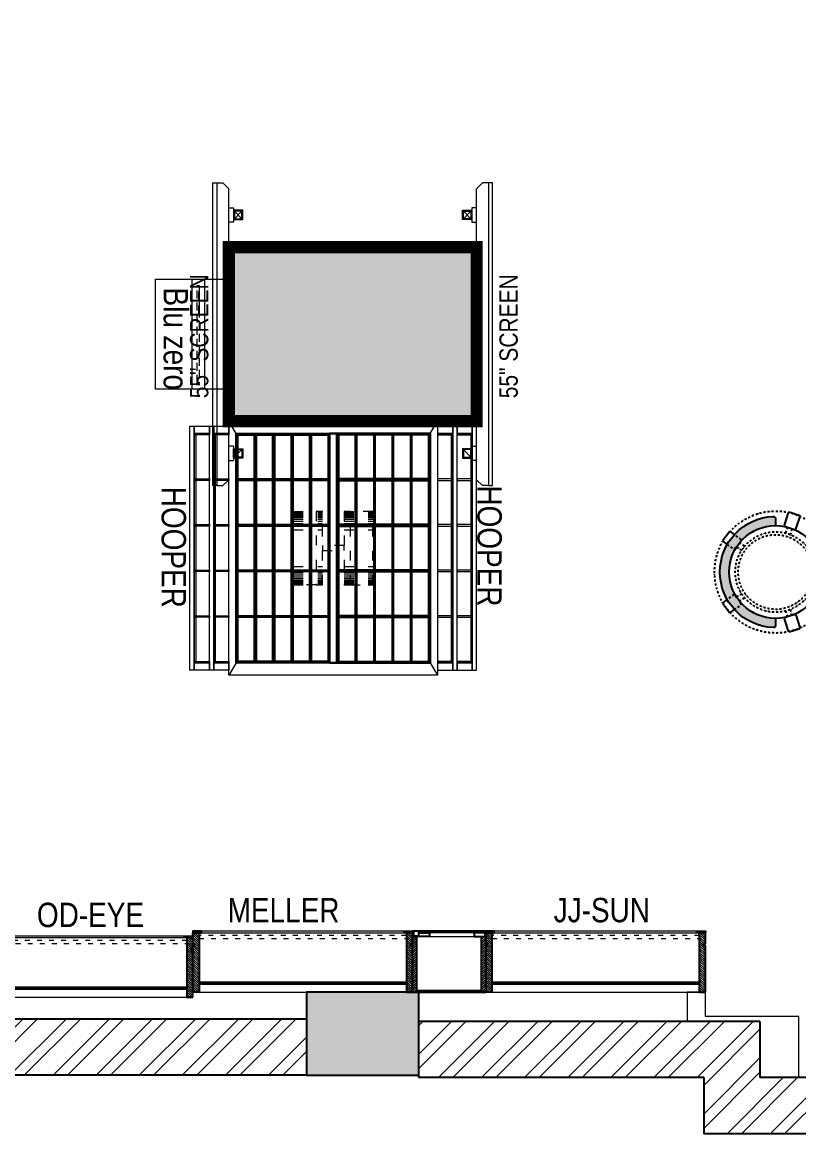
# Model space of a CAD drawing. Header units: feet. Extents: x 9612924 to 9629632, y -7132871 to -7123531.
# Drawn here: x 9622600 to 9625782, y -7132871 to -7128316 of the extents above; entities that cross this region are included whole.
import ezdxf

# ---------------------------------------------------------------- set-up
doc = ezdxf.new("R2010")
doc.units = ezdxf.units.FT
doc.header["$LTSCALE"] = 33
doc.header["$MEASUREMENT"] = 0
for name, pattern in [('ACAD_ISO03W100', [30, 12, -18]), ('D10_DASHED', [0.75, 0.5, -0.25]), ('DASHDOT2', [0.5, 0.25, -0.125, 0, -0.125])]:
    doc.linetypes.add(name, pattern=pattern)
doc.layers.add('A-WALL', color=1, linetype='Continuous')
doc.layers.add('column', color=10, linetype='Continuous')
for name, color, linetype, lineweight in [('A-WALL HATCH', 251, 'Continuous', 0), ('column hatch', 5, 'Continuous', 0), ('HATCH', 9, 'Continuous', 9), ('LENS-DIM', 252, 'Continuous', 5), ('LENS-FURNITURE', 13, 'Continuous', 9), ('LENS-TEXT', 31, 'Continuous', 5), ('LENS_DIMENSION', 193, 'Continuous', 0), ('LK-EQPMT', 3, 'Continuous', 18), ('LK-FF&E FLOOR', 1, 'Continuous', 9), ('LK-FF&E WALL', 1, 'Continuous', 9), ('LK-IT', 3, 'Continuous', 18), ('LN-ELEVATION-1', 81, 'Continuous', 25), ('LN-ELEVATION-2', 103, 'Continuous', 20), ('LN-ELEVATION-3', 125, 'Continuous', 18), ('LN-ELEVATION-4', 145, 'Continuous', 13), ('LN-ELEVATION-5', 167, 'Continuous', 5), ('LN-HATCH', 251, 'Continuous', 0), ('PLANO-TXT', 252, 'Continuous', 5)]:
    doc.layers.add(name, color=color, linetype=linetype, lineweight=lineweight)
doc.layers.add('LK-MIRROR', color=133, linetype='Continuous', lineweight=13, true_color=0x44c9e4)
doc.styles.add('LK TXT', font='Gill Sans MT Condensed Regular.ttf', dxfattribs={"height": 100})
pattern_1 = [(45, (4208834.246730669, 1706614.740126447), (-4.490128060534575, 4.490128060534575), [])]
pattern_2 = [(45, (4209134.246730668, 1706614.740126447), (-4.490128060534575, 4.490128060534575), [])]

# ---------------------------------------------------------------- blocks, each defined once
blk = doc.blocks.new('A$C48d32854')
at = {"layer": 'A-WALL HATCH'}
h = blk.add_hatch(dxfattribs=at)
h.set_pattern_fill('ANSI32', color=256, scale=333)
h.set_pattern_definition([(45, (-4384936.054874925, 5465014.212534478), (-88.29995930067012, 88.29995930067012), []), (45, (-4384877.188235489, 5465014.212534478), (-88.29995930067012, 88.29995930067012), [])])
h.paths.add_polyline_path([(-6251, 6026.000000002794), (-6251, 6256.000000002794), (-11913, 6256.000000002794), (-11913, 6026.000000002794)])
h.paths.add_polyline_path([(-10631.4769286476, 330.000000002794), (-7167.476928647608, 330.000000002794), (-7167.476928647608, 240.000000002794), (-5866.476928647608, 240.000000002794), (-5866.476928647608, 470.0000000027939), (-7167.476928647608, 470.0000000027939), (-7167.476928647608, 560.0000000027939), (-10631.4769286476, 560.0000000027939), (-12632.47692864761, 560.0000000027939), (-12632.47692864761, 330.000000002794)])
h.paths.add_polyline_path([(-12876, 5581.000000002794), (-12864, 5581.000000002794), (-12727.65051378682, 5581.00000016205), (-12727.65051378682, 5711.000000162051), (-12999.65051380172, 5711.000000162051), (-12999.65051380172, 5581.00000016205)])
h.paths.add_polyline_path([(-231, 4215.000000002794), (-230, 3251.000000002794), (-230, 230), (-4009.476928647607, 230.000000002794), (-4009.476928647607, 460.0000000027939), (-5406.476928647608, 460.0000000027939), (-5406.476928647608, 230.000000002794), (-4239.476928647607, 230.000000002794), (-4239.476928647607, 9.313226e-10), (0, 0), (0, 4215.000000002794)])
h.paths.add_polyline_path([(-2484, 9152.000000002792), (-227, 9152.000000002792), (-227, 4555.000000002794), (0, 4555.000000002794), (0, 9340.000000002794), (-5773, 9340.000000002794), (-5773, 6256.000000002794), (-5543, 6256.000000002794), (-5543, 6763.000000002794), (-3607, 6763.000000002794), (-3447, 6763.000000002794), (-3447, 7003.000000002794), (-3607, 7003.000000002794), (-5519, 7003.000000002794), (-5519, 9110.000000002796), (-3589, 9110.000000002796), (-3589, 7757.000000002794), (-3429, 7757.000000002794), (-3429, 9107.000000002796), (-2484, 9107.000000002796)])
h.paths.add_polyline_path([(-4685, 4656.000000002793), (-4685, 5874.000000002794), (-4845, 5874.000000002794), (-4845, 4814.000000002794), (-5543, 4814.000000002794), (-5543, 5712.000000002794), (-5698, 5712.000000002794), (-5698, 4656.000000002793)], flags=17)
at = {"layer": 'column hatch'}
h = blk.add_hatch(color=251, dxfattribs=at)
h.dxf.hatch_style = 1
h.paths.add_polyline_path([(-5698, 5712.000000002794), (-5543.000000000931, 5712.000000002794), (-5543, 6256.000000002794), (-6251, 6256.000000002794), (-6251, 5712.000000002794)])
h.paths.add_polyline_path([(-5406.476928647608, 240.000000002794), (-5406.476928647608, 460.0000000027939), (-5406.476928647608, 580.000000002794), (-5866.476928647608, 580.000000002794), (-5866.476928647608, 470.0000000027939), (-5866.476928647608, 240.000000002794)])
h.paths.add_polyline_path([(-231, 4215.000000002794), (0, 4215.000000002794), (0, 4555.000000002794), (-227, 4555.000000002794), (-669, 4555.000000002794), (-669, 4215.000000002794)])
h.paths.add_polyline_path([(-12632.47692864761, 330.000000002794), (-12632.47692864761, 560.0000000027939), (-12632.47692864761, 786.0000000027939), (-12752.47692864761, 786.0000000027939), (-12852.47692864761, 786.0000000027939), (-12999.65051378682, 786.0000000027939), (-12999.65051378682, 666.2255247971042), (-12999.65051378682, 666.2251344779506), (-12999.65051378682, 436.0000000027939), (-12999.65051378682, 330.0000000018627)])
h.paths.add_polyline_path([(-12999.65051380079, 6256.000000002794), (-12999.65051380265, 5711.000000002794), (-11913, 5711.000000002794), (-11913, 6026.000000002794), (-11913, 6256.000000002794)])
h = blk.add_hatch(color=251, dxfattribs=at)
h.dxf.hatch_style = 1
h.paths.add_polyline_path([(-5170, 2920.000000002794), (-6185.650513786822, 2920.000000002794), (-6185.650513787754, 3633.000000002795), (-5170, 3633.000000002795)])
h.paths.add_polyline_path([(-12728.65051378682, 3109.808546995744), (-12728.65051378682, 3194.753351851367), (-11611.65051378682, 3194.753351851367), (-11611.65051378682, 3679.753351851367), (-12727.65051378682, 3679.753351851367), (-12727.65051378682, 3779.753351851367), (-12847.65051378682, 3779.753351851367), (-12859.65051378682, 3779.753351851367), (-12999.65051378682, 3779.753351851367), (-12999.65051378682, 3109.808546995744)])
at = {"layer": 'A-WALL'}
for p, q in [((-5866.476928647608, 470.0000000027939), (-7167.476928647608, 470.0000000027939)), ((-5866.476928647608, 470.0000000027939), (-7167.476928647608, 470.0000000027939)), ((-4009.476928647607, 460.0000000027939), (-5406.476928647608, 460.0000000027939)), ((-4009.476928647607, 460.0000000027939), (-4009.476928647607, 230.000000002794)), ((-5866.476928647608, 240.000000002794), (-7167.476928647608, 240.000000002794)), ((-4239.476928647607, 230.000000002794), (-5406.476928647608, 230.000000002794)), ((-4239.476928647607, 230.000000002794), (-4239.476928647607, 2.7939677e-09)), ((-230, 230), (-4009.476928647607, 230.000000002794)), ((0, 0), (-4239.476928647607, 9.313226e-10))]:
    blk.add_line(p, q, dxfattribs=at)
at = {"layer": 'column'}
for p, q in [((-6185.650513787754, 3633.000000002795), (-6185.650513786822, 2920.000000002794)), ((-5170, 3633.000000002795), (-6185.650513787754, 3633.000000002795)), ((-5170, 3633.000000002795), (-5170, 2920.000000002794)), ((-5170, 2920.000000002794), (-6185.650513787754, 2920.000000002794))]:
    blk.add_line(p, q, dxfattribs=at)
blk.add_lwpolyline([(-5406.476928647608, 230.000000002794), (-5406.476928647608, 460.0000000027939), (-5406.476928647608, 580.000000002794), (-5866.476928647608, 580.000000002794), (-5866.476928647608, 470.0000000027939), (-5866.476928647608, 240.000000002794), (-5406.476928647608, 240.000000002794)], dxfattribs=at)
blk = doc.blocks.new('JJ SH 900')
at = {"layer": 'LN-HATCH', "ltscale": 0.5}
h = blk.add_hatch(dxfattribs=at)
h.set_pattern_fill('ANSI31', color=256, scale=50)
h.set_pattern_definition([(45, (0, 0), (-4.419417382415921, 4.419417382415921), [])])
h.paths.add_polyline_path([(-911.7948143622632, 1.45519e-11), (-911.7948143622632, -189.9999999999854), (-905.7948143622637, -189.9999999999854), (-905.7948143622637, -199.9999999999854), (-911.7948143622632, -199.9999999999854), (-911.7948143622632, -243.9999999999855), (-886.7948143622632, -243.9999999999855), (-886.7948143622632, 1.45519e-11)])
h = blk.add_hatch(dxfattribs=at)
h.set_pattern_fill('ANSI31', color=256, scale=2)
h.set_pattern_definition(pattern_1)
h.paths.add_polyline_path([(-11.79481436226342, 1.45519e-11), (-11.79481436226342, -189.9999999999854), (-17.79481436226342, -189.9999999999854), (-17.79481436226342, -199.9999999999854), (-11.79481436226342, -199.9999999999854), (-11.79481436226342, -243.9999999999855), (-36.79481436226343, -243.9999999999855), (-36.79481436226343, 1.45519e-11)])
h = blk.add_hatch(dxfattribs=at)
h.set_pattern_fill('ANSI31', color=256, scale=2)
h.set_pattern_definition(pattern_2)
h.paths.add_polyline_path([(-36.79481436224887, -40), (-886.7948143622632, -39.99999999998546), (-886.7948143622632, -33.99999999998545), (-36.79481436224887, -34)])
h = blk.add_hatch(dxfattribs=at)
h.set_pattern_fill('ANSI31', color=256, scale=2)
h.set_pattern_definition(pattern_2)
h.paths.add_polyline_path([(-876.7948143622632, -243.9999999999855), (-876.7948143622632, -249.9999999999854), (-911.7948143622632, -249.9999999999854), (-911.7948143622632, -243.9999999999855)])
h = blk.add_hatch(dxfattribs=at)
h.set_pattern_fill('ANSI31', color=256, scale=2)
h.set_pattern_definition(pattern_1)
h.paths.add_polyline_path([(-46.79481436226342, -243.9999999999855), (-46.79481436226342, -249.9999999999854), (-11.79481436226342, -249.9999999999854), (-11.79481436226342, -243.9999999999855)])
at = {"layer": 'LN-ELEVATION-1', "ltscale": 0.5}
for points in [[(-911.7948143622632, 1.45519e-11), (-911.7948143622632, -189.9999999999854), (-905.7948143622637, -189.9999999999854), (-905.7948143622637, -199.9999999999854), (-911.7948143622632, -199.9999999999854), (-911.7948143622632, -243.9999999999855), (-886.7948143622632, -243.9999999999855), (-886.7948143622632, 1.45519e-11)], [(-11.79481436226342, 1.45519e-11), (-11.79481436226342, -189.9999999999854), (-17.79481436226342, -189.9999999999854), (-17.79481436226342, -199.9999999999854), (-11.79481436226342, -199.9999999999854), (-11.79481436226342, -243.9999999999855), (-36.79481436226343, -243.9999999999855), (-36.79481436226343, 1.45519e-11)], [(-36.79481436226343, -39.99999999998546), (-886.7948143622632, -39.99999999998546), (-886.7948143622632, -33.99999999998545), (-36.79481436226343, -33.99999999998545)], [(-876.7948143622632, -243.9999999999855), (-876.7948143622632, -249.9999999999854), (-911.7948143622632, -249.9999999999854), (-911.7948143622632, -243.9999999999855)], [(-46.79481436226342, -243.9999999999855), (-46.79481436226342, -249.9999999999854), (-11.79481436226342, -249.9999999999854), (-11.79481436226342, -243.9999999999855)]]:
    blk.add_lwpolyline(points, close=True, dxfattribs=at)
at = {"layer": 'LN-ELEVATION-3', "ltscale": 0.5}
for p, q in [((-886.7948143622632, 1.45519e-11), (-36.79481436226343, 1.45519e-11)), ((-876.7948143622632, -243.9999999999855), (-46.79481436226342, -243.9999999999855)), ((-46.79481436226342, -249.9999999999854), (-876.7948143622632, -249.9999999999854))]:
    blk.add_line(p, q, dxfattribs=at)
at = {"layer": 'LN-ELEVATION-4', "linetype": 'ACAD_ISO03W100', "ltscale": 0.05}
blk.add_lwpolyline([(-886.7948143622632, -219.9999999999854), (-36.79481436226343, -219.9999999999854), (-36.79481436226343, -231.9999999999855), (-886.7948143622632, -231.9999999999855)], close=True, dxfattribs=at)
blk = doc.blocks.new('DR STOOL')
at = {"layer": 'HATCH'}
h = blk.add_hatch(dxfattribs=at)
h.set_pattern_fill('ANSI36', color=250, angle=-90.00000000000001)
h.set_pattern_definition([(315, (-227.8099174643867, 917.3997257252777), (6.173926083235043, -1.683798022700468), [7.9375, -1.587499999999999, 0, -1.587499999999999])])
edge = h.paths.add_edge_path()
edge.add_line((-190.0000000041909, 4.511094e-10), (-218.6899174675346, 4.511094e-10))
edge.add_arc((-218.6899174670689, 9.120000000388245), 9.119999999940092, 177.6119845363388, 269.9999999996136, ccw=False)
edge.add_arc((-1.8626451e-09, 3.565219e-10), 228.000000002257, 2.3880154632688004, 177.6119845367313, ccw=False)
edge.add_arc((218.6899174633436, 9.120000000497384), 9.120000000051716, -90.00000000034493, 2.3880154629299, ccw=False)
edge.add_line((218.6899174633436, 4.511094e-10), (190, 4.511094e-10))
edge.add_arc((-1.8626451e-09, 4.511094e-10), 190.000000001979, -1.27e-14, 180)
at = {"layer": 'LN-ELEVATION-1', "color": 1, "ltscale": 100}
for p, q in [((-165.2704676063731, 189.0243927398114), (-165.9069543029182, 185.0820035930228)), ((-165.9069543029182, 185.0820035930228), (-153.8003208162263, 168.3135803133482)), ((-128.6221585394814, 215.4841044476634), (-165.2704676063731, 189.0243927398114)), ((-124.7228340068832, 214.8545704018979), (-128.6221585394814, 215.4841044476634)), ((-112.6981821293011, 198.1996966340157), (-124.7228340068832, 214.8545704018979)), ((124.7553772013634, 214.9803744515593), (112.5488144652918, 198.2845540212292)), ((128.7014972954057, 215.5933048763618), (124.7553772013634, 214.9803744515593)), ((128.7014972954057, 215.5933048763618), (124.7553772013634, 214.9803744515593)), ((165.1911288509145, 188.915192311113), (128.7014972954057, 215.5933048763618)), ((165.1911288509145, 188.915192311113), (128.7014972954057, 215.5933048763618)), ((153.6734594982117, 168.4294150282658), (165.7973639420234, 185.0121775862135)), ((165.7973639420234, 185.0121775862135), (165.1911288509145, 188.915192311113)), ((165.7973639420234, 185.0121775862135), (165.1911288509145, 188.915192311113)), ((-191.2928382232785, -35.45407700946089), (-242.9550312487409, -52.24013893969095)), ((-187.9259491492994, -37.1695928365807), (-191.2928382232785, -35.45407700946089)), ((-184.1424400564283, -48.81403796559607), (-187.9259491492994, -37.1695928365807)), ((188.0651108901948, -36.96233201187715), (184.0504167033359, -49.19388854173303)), ((191.3981811110861, -35.27656588272658), (188.0651108901948, -36.96233201187715)), ((243.0100176925771, -52.21682526778022), (191.3981811110861, -35.27656588272658)), ((-242.9550312487409, -52.24013893969095), (-244.7482102331705, -55.75945052818861)), ((-244.7482102331705, -55.75945052818861), (-230.7800458371639, -98.74904560100549)), ((-227.2218665438704, -100.5620286722478), (-175.5596735184081, -83.7759667420105)), ((-173.8639617776498, -80.4479453730819), (-177.8421125086024, -68.2044548037811)), ((-175.5596735184081, -83.7759667420105), (-173.8639617776498, -80.4479453730819)), ((177.6922140880488, -68.56540505095472), (173.8739495249465, -80.1985000452405)), ((173.8739495249465, -80.1985000452405), (175.5794035866856, -83.5704969359358)), ((175.5794035866856, -83.5704969359358), (227.1912401677109, -100.5107563209894)), ((230.715890809428, -98.7280946081737), (244.8123673382215, -55.78040257930116)), ((244.8123673382215, -55.78040257930116), (243.0100176925771, -52.21682526778022)), ((-230.7800458371639, -98.74904560100549), (-227.2218665438704, -100.5620286722478)), ((227.1912401677109, -100.5107563209894), (230.715890809428, -98.7280946081737)), ((-22.72193054761737, -190.2142363802995), (-25.39390889601782, -192.886214728569)), ((-25.39390889601782, -192.886214728569), (-25.39390889601782, -247.2070584567482)), ((-10.47823652112856, -190.2142363802995), (-22.72193054761737, -190.2142363802995)), ((22.78362171910703, -190.2142363802995), (9.910054048988968, -190.2142363802995)), ((25.42475448176265, -192.8553691428751), (22.78362171910703, -190.2142363802995)), ((25.42475448176265, -247.1762128710543), (25.42475448176265, -192.8553691428751)), ((-25.39390889601782, -247.2070584567482), (-22.60096735274419, -250)), ((-22.60096735274419, -250), (22.60096735274419, -250)), ((22.60096735274419, -250), (25.42475448176265, -247.1762128710543))]:
    blk.add_line(p, q, dxfattribs=at)
at = {"layer": 'LN-ELEVATION-1', "linetype": 'DASHDOT2'}
for p, q in [((-92.92521573789418, 170.8129362839827), (-112.6981821293011, 198.1996966340157)), ((112.5488144652918, 198.2845540212292), (92.69529851106927, 171.1294289919315)), ((-153.8003208162263, 168.3135803133482), (-134.1093360339291, 141.0403694751003)), ((-134.1093360339291, 141.0403694751003), (-130.4219571123831, 140.4450534014686)), ((-130.4219571123831, 140.4450534014686), (-119.9844727469608, 147.9808124662595)), ((-119.9844727469608, 147.9808124662595), (-105.3687285655178, 126.9741353208374)), ((-103.4542870586738, 159.9154408004979), (-93.52748446213081, 167.0824927485227)), ((-88.15393704269081, 139.4771787207864), (-103.4542870586738, 159.9154408004979)), ((-93.52748446213081, 167.0824927485227), (-92.92521573789418, 170.8129362839827)), ((103.6608748426661, 159.8406005539291), (88.19885099539533, 139.4487815762331)), ((92.69529851106927, 171.1294289919315), (93.26858203159645, 167.4385604566923)), ((93.26858203159645, 167.4385604566923), (103.6608748426661, 159.8406005539291)), ((105.4096150295809, 126.94019481352), (120.1194891873747, 147.8074627162714)), ((120.1194891873747, 147.8074627162714), (130.0033113472163, 140.5812532722048)), ((130.0033113472163, 140.5812532722048), (133.7372852512635, 141.1612321265929)), ((133.7372852512635, 141.1612321265929), (153.6734594982117, 168.4294150282658)), ((-159.954806596972, -40.49024384317454), (-184.1424400564283, -48.81403796559607)), ((184.0504167033359, -49.19388854173303), (159.8786162491887, -40.79004861696012)), ((-177.8421125086024, -68.2044548037811), (-153.4148110738024, -60.73628028803068)), ((153.3006618716754, -61.02382378749462), (177.6922140880488, -68.56540505095472)), ((-10.92024635523557, -164.6382343793375), (-10.47823652112856, -190.2142363802995)), ((9.910054048988968, -190.2142363802995), (10.35584833659231, -164.674698740353))]:
    blk.add_line(p, q, dxfattribs=at)
at = {"layer": 'LN-ELEVATION-1', "color": 1, "ltscale": 100}
blk.add_lwpolyline([(-190.0000000023283, 0), (-218.6899174656719, 0, -0.4264743413925903), (-227.8019973598421, 9.5, -0.959166304662544), (227.8019973593764, 9.5, -0.4264743413925903), (218.6899174647406, 0), (190.0000000013969, 0)], format="xyb", dxfattribs=at)
at = {"layer": 'LN-ELEVATION-1', "linetype": 'DASHDOT2'}
for radius in [250, 165, 153]:
    blk.add_circle((0, 0), radius, dxfattribs=at)
at = {"layer": 'LN-ELEVATION-1', "color": 1, "ltscale": 100}
blk.add_circle((0, 0), 190, dxfattribs=at)
blk = doc.blocks.new('MIRROR')
at = {"layer": 'LN-HATCH', "ltscale": 0.5}
h = blk.add_hatch(dxfattribs=at)
h.set_pattern_fill('ANSI31', color=256, scale=2)
h.set_pattern_definition([(45, (4060433.741624544, 1708720.786904081), (-4.490128060534575, 4.490128060534575), [])])
h.paths.add_polyline_path([(212.944788963403, 101.3407590774622), (230.944788963403, 101.3407590774622), (230.944788963403, -127.6592409225377), (212.944788963403, -127.6592409225377)])
h.paths.add_polyline_path([(230.944788963403, 95.34075907746227), (494.9447889634027, 95.34075907746227), (494.9447889634027, 101.3407590774622), (230.944788963403, 101.3407590774622)])
h.paths.add_polyline_path([(512.9447889634027, 101.3407590774622), (494.9447889634027, 101.3407590774622), (494.9447889634027, -127.6592409225377), (512.9447889634027, -127.6592409225377)])
at = {"layer": 'Defpoints'}
blk.add_lwpolyline([(512.9447889634027, 101.3407590774622), (212.944788963403, 101.3407590774622), (212.944788963403, -148.6592409225377), (512.9447889634027, -148.6592409225377)], close=True, dxfattribs=at)
at = {"layer": 'LN-ELEVATION-1'}
for points in [[(212.944788963403, 101.3407590774622), (230.944788963403, 101.3407590774622), (230.944788963403, -127.6592409225377), (212.944788963403, -127.6592409225377)], [(230.944788963403, 95.34075907746227), (494.9447889634027, 95.34075907746227), (494.9447889634027, 101.3407590774622), (230.944788963403, 101.3407590774622)], [(512.9447889634027, 101.3407590774622), (494.9447889634027, 101.3407590774622), (494.9447889634027, -127.6592409225377), (512.9447889634027, -127.6592409225377)], [(259.944788963403, -141.6592409225377), (259.944788963403, -127.6592409225377), (214.944788963403, -127.6592409225377), (214.944788963403, -148.6592409225377), (223.944788963403, -148.6592409225377), (223.944788963403, -147.1592409225377), (216.444788963403, -147.1592409225377), (216.444788963403, -141.6592409225377)], [(442.944788963403, -141.6592409225377), (442.944788963403, -127.6592409225377), (487.9447889634028, -127.6592409225377), (487.9447889634028, -148.6592409225377), (478.9447889634026, -148.6592409225377), (478.9447889634026, -147.1592409225377), (486.4447889634027, -147.1592409225377), (486.4447889634027, -141.6592409225377)], [(504.944788963403, -148.6592409225377), (504.944788963403, -147.1592409225377), (509.444788963403, -147.1592409225377), (509.444788963403, -129.1592409225377), (487.9447889634028, -129.1592409225377), (487.9447889634028, -127.6592409225377), (510.9447889634028, -127.6592409225377), (510.9447889634028, -148.6592409225377)]]:
    blk.add_lwpolyline(points, close=True, dxfattribs=at)
at = {"layer": 'LN-ELEVATION-2'}
blk.add_lwpolyline([(259.944788963403, -141.6592409225377), (442.944788963403, -141.6592409225377), (442.944788963403, -127.6592409225377), (259.944788963403, -127.6592409225377)], close=True, dxfattribs=at)
at = {"layer": 'LN-ELEVATION-2', "color": 4, "lineweight": 0}
blk.add_lwpolyline([(216.444788963403, -141.6592409225377), (486.4447889634027, -141.6592409225377), (486.4447889634027, -147.1592409225377), (216.444788963403, -147.1592409225377)], close=True, dxfattribs=at)
at = {"layer": 'LN-ELEVATION-4', "ltscale": 0.5}
blk.add_line((478.9447889634026, -148.6592409225377), (223.944788963403, -148.6592409225377), dxfattribs=at)
blk = doc.blocks.new('ffgd')
at = {"layer": 'LN-ELEVATION-4', "linetype": 'ACAD_ISO03W100', "ltscale": 0.1}
blk.add_lwpolyline([(0, 47.31184294237753), (0, -41.46233547315932), (-20, -41.46233547315932), (-20, 47.31184294237753)], close=True, dxfattribs=at)
at = {"layer": 'LN-ELEVATION-5', "linetype": 'ACAD_ISO03W100', "ltscale": 0.1}
for p, q in [((-159.8999999999068, 165.715584376594), (-159.8999999999068, 47.31184294237753)), ((-159.6999999997206, 165.715584376594), (-159.6999999997206, 47.31184294237753)), ((-159.3999999999068, 165.715584376594), (-159.3999999999068, 47.31184294237753)), ((-159, 165.715584376594), (-159, 47.31184294237753)), ((-158.5, 165.715584376594), (-158.5, 47.31184294237753)), ((-157.8999999999068, 165.715584376594), (-157.8999999999068, 47.31184294237753)), ((-157.1000000000931, 165.715584376594), (-157.1000000000931, 47.31184294237753)), ((-156.1000000000931, 165.715584376594), (-156.1000000000931, 47.31184294237753)), ((-154.1000000000931, 165.715584376594), (-154.1000000000931, 47.31184294237753)), ((-151.1000000000931, 165.715584376594), (-151.1000000000931, 47.31184294237753)), ((-146.1000000000931, 165.715584376594), (-146.1000000000931, 47.31184294237753)), ((-141.1000000000931, 165.715584376594), (-141.1000000000931, 47.31184294237753)), ((-135.1000000000931, 165.715584376594), (-135.1000000000931, 47.31184294237753)), ((-128.1000000000931, 165.715584376594), (-128.1000000000931, 47.31184294237753)), ((-120.1000000000931, 165.715584376594), (-120.1000000000931, 47.31184294237753)), ((-111.1000000000931, 165.715584376594), (-111.1000000000931, 47.31184294237753)), ((-102.1000000000931, 165.715584376594), (-102.1000000000931, 47.31184294237753)), ((-85, 165.715584376594), (-85, 47.31184294237753)), ((65, 165.715584376594), (65, 47.31184294237753)), ((82.10000000009315, 165.715584376594), (82.10000000009315, 47.31184294237753)), ((91.10000000009312, 165.715584376594), (91.10000000009312, 47.31184294237753)), ((100.1000000000931, 165.715584376594), (100.1000000000931, 47.31184294237753)), ((108.1000000000931, 165.715584376594), (108.1000000000931, 47.31184294237753)), ((115.1000000000931, 165.715584376594), (115.1000000000931, 47.31184294237753)), ((121.1000000000931, 165.715584376594), (121.1000000000931, 47.31184294237753)), ((126.1000000000931, 165.715584376594), (126.1000000000931, 47.31184294237753)), ((131.1000000000931, 165.715584376594), (131.1000000000931, 47.31184294237753)), ((134.1000000000931, 165.715584376594), (134.1000000000931, 47.31184294237753)), ((136.1000000000931, 165.715584376594), (136.1000000000931, 47.31184294237753)), ((137.1000000000931, 165.715584376594), (137.1000000000931, 47.31184294237753)), ((137.8999999999068, 165.715584376594), (137.8999999999068, 47.31184294237753)), ((138.5, 165.715584376594), (138.5, 47.31184294237753)), ((139, 165.715584376594), (139, 47.31184294237753)), ((139.3999999999067, 165.715584376594), (139.3999999999067, 47.31184294237753)), ((139.6999999997206, 165.715584376594), (139.6999999997206, 47.31184294237753)), ((139.8999999999068, 165.715584376594), (139.8999999999068, 47.31184294237753)), ((-159.8999999999068, -41.46233547315932), (-159.8999999999068, -159.8660769073758)), ((-159.6999999997206, -41.46233547315932), (-159.6999999997206, -159.8660769073758)), ((-159.3999999999068, -41.46233547315932), (-159.3999999999068, -159.8660769073758)), ((-159, -41.46233547315932), (-159, -159.8660769073758)), ((-158.5, -41.46233547315932), (-158.5, -159.8660769073758)), ((-157.8999999999068, -41.46233547315932), (-157.8999999999068, -159.8660769073758)), ((-157.1000000000931, -41.46233547315932), (-157.1000000000931, -159.8660769073758)), ((-156.1000000000931, -41.46233547315932), (-156.1000000000931, -159.8660769073758)), ((-154.1000000000931, -41.46233547315932), (-154.1000000000931, -159.8660769073758)), ((-151.1000000000931, -41.46233547315932), (-151.1000000000931, -159.8660769073758)), ((-146.1000000000931, -41.46233547315932), (-146.1000000000931, -159.8660769073758)), ((-141.1000000000931, -41.46233547315932), (-141.1000000000931, -159.8660769073758)), ((-135.1000000000931, -41.46233547315932), (-135.1000000000931, -159.8660769073758)), ((-128.1000000000931, -41.46233547315932), (-128.1000000000931, -159.8660769073758)), ((-120.1000000000931, -41.46233547315932), (-120.1000000000931, -159.8660769073758)), ((-111.1000000000931, -41.46233547315932), (-111.1000000000931, -159.8660769073758)), ((-102.1000000000931, -41.46233547315932), (-102.1000000000931, -159.8660769073758)), ((-85, -41.46233547315932), (-85, -159.8660769073758)), ((65, -41.46233547315932), (65, -159.8660769073758)), ((82.10000000009315, -41.46233547315932), (82.10000000009315, -159.8660769073758)), ((91.10000000009312, -41.46233547315932), (91.10000000009312, -159.8660769073758)), ((100.1000000000931, -41.46233547315932), (100.1000000000931, -159.8660769073758)), ((108.1000000000931, -41.46233547315932), (108.1000000000931, -159.8660769073758)), ((115.1000000000931, -41.46233547315932), (115.1000000000931, -159.8660769073758)), ((121.1000000000931, -41.46233547315932), (121.1000000000931, -159.8660769073758)), ((126.1000000000931, -41.46233547315932), (126.1000000000931, -159.8660769073758)), ((131.1000000000931, -41.46233547315932), (131.1000000000931, -159.8660769073758)), ((134.1000000000931, -41.46233547315932), (134.1000000000931, -159.8660769073758)), ((136.1000000000931, -41.46233547315932), (136.1000000000931, -159.8660769073758)), ((137.1000000000931, -41.46233547315932), (137.1000000000931, -159.8660769073758)), ((137.8999999999068, -41.46233547315932), (137.8999999999068, -159.8660769073758)), ((138.5, -41.46233547315932), (138.5, -159.8660769073758)), ((139, -41.46233547315932), (139, -159.8660769073758)), ((139.3999999999067, -41.46233547315932), (139.3999999999067, -159.8660769073758)), ((139.6999999997206, -41.46233547315932), (139.6999999997206, -159.8660769073758)), ((139.8999999999068, -41.46233547315932), (139.8999999999068, -159.8660769073758))]:
    blk.add_line(p, q, dxfattribs=at)
for points in [[(140, 72.9897628070321), (140, 165.715584376594), (-160, 165.715584376594), (-160, 72.9897628070321)], [(140, -67.14025533781387), (140, -159.8660769073758), (-160, -159.8660769073758), (-160, -67.14025533781387)]]:
    blk.add_lwpolyline(points, dxfattribs=at)
for points in [[(140, 72.9897628070321), (140, 47.31184294237753), (-160, 47.31184294237753), (-160, 72.9897628070321)], [(140, -41.46233547315932), (140, -67.14025533781387), (-160, -67.14025533781387), (-160, -41.46233547315932)]]:
    blk.add_lwpolyline(points, close=True, dxfattribs=at)
blk = doc.blocks.new('EURO 1040 x 1175')
at = {"layer": 'LN-ELEVATION-1'}
for points in [[(-470, -327.434990927577), (470, -327.434990927577), (470, 467.5650090724229), (-470, 467.5650090724229)], [(-470, 85.06500907242298), (470, 85.06500907242298), (470, 467.5650090724229), (-470, 467.5650090724229)], [(-283.2000000029802, 85.06500907242298), (-277.2000000029802, 85.06500907242298), (-277.2000000029802, 467.5650090724229), (-283.2000000029802, 467.5650090724229)], [(-96.40000000596046, 85.06500907242298), (-90.40000000596045, 85.06500907242298), (-90.40000000596045, 467.5650090724229), (-96.40000000596046, 467.5650090724229)], [(90.3999999910593, 85.06500907242298), (96.3999999910593, 85.06500907242298), (96.3999999910593, 467.5650090724229), (90.3999999910593, 467.5650090724229)], [(277.1999999880791, 85.06500907242298), (283.1999999880791, 85.06500907242298), (283.1999999880791, 467.5650090724229), (277.1999999880791, 467.5650090724229)], [(-470.0000000149008, 386.565009072423), (-283.2000000029802, 386.565009072423), (-283.2000000029802, 392.565009072423), (-470.0000000149008, 392.565009072423)], [(-277.2000000178814, 386.565009072423), (-96.40000000596046, 386.565009072423), (-96.40000000596046, 392.565009072423), (-277.2000000178814, 392.565009072423)], [(-90.40000002086165, 386.565009072423), (90.3999999910593, 386.565009072423), (90.3999999910593, 392.565009072423), (-90.40000002086165, 392.565009072423)], [(96.39999997615817, 386.565009072423), (277.1999999880791, 386.565009072423), (277.1999999880791, 392.565009072423), (96.39999997615817, 392.565009072423)], [(283.1999999880791, 386.565009072423), (470, 386.565009072423), (470, 392.565009072423), (283.1999999880791, 392.565009072423)], [(-470.0000000149008, 311.190009072423), (-283.2000000029802, 311.190009072423), (-283.2000000029802, 317.190009072423), (-470.0000000149008, 317.190009072423)], [(-277.2000000178814, 311.190009072423), (-96.40000000596046, 311.190009072423), (-96.40000000596046, 317.190009072423), (-277.2000000178814, 317.190009072423)], [(-90.40000002086165, 311.190009072423), (90.3999999910593, 311.190009072423), (90.3999999910593, 317.190009072423), (-90.40000002086165, 317.190009072423)], [(96.39999997615817, 311.190009072423), (277.1999999880791, 311.190009072423), (277.1999999880791, 317.190009072423), (96.39999997615817, 317.190009072423)], [(283.1999999880791, 311.190009072423), (470, 311.190009072423), (470, 317.190009072423), (283.1999999880791, 317.190009072423)], [(-470.0000000149008, 235.815009072423), (-283.2000000029802, 235.815009072423), (-283.2000000029802, 241.815009072423), (-470.0000000149008, 241.815009072423)], [(-277.2000000178814, 235.815009072423), (-96.40000000596046, 235.815009072423), (-96.40000000596046, 241.815009072423), (-277.2000000178814, 241.815009072423)], [(-90.40000002086165, 235.815009072423), (90.3999999910593, 235.815009072423), (90.3999999910593, 241.815009072423), (-90.40000002086165, 241.815009072423)], [(96.39999997615817, 235.815009072423), (277.1999999880791, 235.815009072423), (277.1999999880791, 241.815009072423), (96.39999997615817, 241.815009072423)], [(283.1999999880791, 235.815009072423), (470, 235.815009072423), (470, 241.815009072423), (283.1999999880791, 241.815009072423)], [(-470.0000000149008, 160.440009072423), (-283.2000000029802, 160.440009072423), (-283.2000000029802, 166.440009072423), (-470.0000000149008, 166.440009072423)], [(-277.2000000178814, 160.440009072423), (-96.40000000596046, 160.440009072423), (-96.40000000596046, 166.440009072423), (-277.2000000178814, 166.440009072423)], [(-90.40000002086165, 160.440009072423), (90.3999999910593, 160.440009072423), (90.3999999910593, 166.440009072423), (-90.40000002086165, 166.440009072423)], [(96.39999997615817, 160.440009072423), (277.1999999880791, 160.440009072423), (277.1999999880791, 166.440009072423), (96.39999997615817, 166.440009072423)], [(283.1999999880791, 160.440009072423), (470, 160.440009072423), (470, 166.440009072423), (283.1999999880791, 166.440009072423)], [(-470, 85.06500907242298), (470, 85.06500907242298), (470, 55.06500907242298), (-470, 55.06500907242298)], [(-470, 55.06500907242298), (470, 55.06500907242298), (470, -327.434990927577), (-470, -327.434990927577)], [(-283.2000000029802, 55.06500907242298), (-277.2000000029802, 55.06500907242298), (-277.2000000029802, -327.434990927577), (-283.2000000029802, -327.434990927577)], [(-96.40000000596046, 55.06500907242298), (-90.40000000596045, 55.06500907242298), (-90.40000000596045, -327.434990927577), (-96.40000000596046, -327.434990927577)], [(90.3999999910593, 55.06500907242298), (96.3999999910593, 55.06500907242298), (96.3999999910593, -327.434990927577), (90.3999999910593, -327.434990927577)], [(277.1999999880791, 55.06500907242298), (283.1999999880791, 55.06500907242298), (283.1999999880791, -327.434990927577), (277.1999999880791, -327.434990927577)], [(-470.0000000149008, -20.30999092757702), (-283.2000000029802, -20.30999092757702), (-283.2000000029802, -26.30999092757702), (-470.0000000149008, -26.30999092757702)], [(-277.2000000178814, -20.30999092757702), (-96.40000000596046, -20.30999092757702), (-96.40000000596046, -26.30999092757702), (-277.2000000178814, -26.30999092757702)], [(-90.40000002086165, -20.30999092757702), (90.3999999910593, -20.30999092757702), (90.3999999910593, -26.30999092757702), (-90.40000002086165, -26.30999092757702)], [(96.39999997615817, -20.30999092757702), (277.1999999880791, -20.30999092757702), (277.1999999880791, -26.30999092757702), (96.39999997615817, -26.30999092757702)], [(283.1999999880791, -20.30999092757702), (470, -20.30999092757702), (470, -26.30999092757702), (283.1999999880791, -26.30999092757702)], [(-470.0000000149008, -95.68499092757702), (-283.2000000029802, -95.68499092757702), (-283.2000000029802, -101.684990927577), (-470.0000000149008, -101.684990927577)], [(-277.2000000178814, -95.68499092757702), (-96.40000000596046, -95.68499092757702), (-96.40000000596046, -101.684990927577), (-277.2000000178814, -101.684990927577)], [(-90.40000002086165, -95.68499092757702), (90.3999999910593, -95.68499092757702), (90.3999999910593, -101.684990927577), (-90.40000002086165, -101.684990927577)], [(96.39999997615817, -95.68499092757702), (277.1999999880791, -95.68499092757702), (277.1999999880791, -101.684990927577), (96.39999997615817, -101.684990927577)], [(283.1999999880791, -95.68499092757702), (470, -95.68499092757702), (470, -101.684990927577), (283.1999999880791, -101.684990927577)], [(-470.0000000149008, -171.059990927577), (-283.2000000029802, -171.059990927577), (-283.2000000029802, -177.059990927577), (-470.0000000149008, -177.059990927577)], [(-277.2000000178814, -171.059990927577), (-96.40000000596046, -171.059990927577), (-96.40000000596046, -177.059990927577), (-277.2000000178814, -177.059990927577)], [(-90.40000002086165, -171.059990927577), (90.3999999910593, -171.059990927577), (90.3999999910593, -177.059990927577), (-90.40000002086165, -177.059990927577)], [(96.39999997615817, -171.059990927577), (277.1999999880791, -171.059990927577), (277.1999999880791, -177.059990927577), (96.39999997615817, -177.059990927577)], [(283.1999999880791, -171.059990927577), (470, -171.059990927577), (470, -177.059990927577), (283.1999999880791, -177.059990927577)], [(-470.0000000149008, -246.434990927577), (-283.2000000029802, -246.434990927577), (-283.2000000029802, -252.434990927577), (-470.0000000149008, -252.434990927577)], [(-277.2000000178814, -246.434990927577), (-96.40000000596046, -246.434990927577), (-96.40000000596046, -252.434990927577), (-277.2000000178814, -252.434990927577)], [(-90.40000002086165, -246.434990927577), (90.3999999910593, -246.434990927577), (90.3999999910593, -252.434990927577), (-90.40000002086165, -252.434990927577)], [(96.39999997615817, -246.434990927577), (277.1999999880791, -246.434990927577), (277.1999999880791, -252.434990927577), (96.39999997615817, -252.434990927577)], [(283.1999999880791, -246.434990927577), (470, -246.434990927577), (470, -252.434990927577), (283.1999999880791, -252.434990927577)]]:
    blk.add_lwpolyline(points, close=True, dxfattribs=at)
for points in [[(-283.2000000029802, 461.5650090724228), (-464, 461.5650090724228), (-464, 317.190009072423)], [(-96.40000000596046, 461.5650090724228), (-277.2000000029802, 461.5650090724228)], [(90.3999999910593, 461.5650090724228), (-90.40000000596045, 461.5650090724228)], [(277.1999999880791, 461.5650090724228), (96.3999999910593, 461.5650090724228)], [(464, 317.190009072423), (464, 461.5650090724228), (283.1999999880791, 461.5650090724228)], [(-464, 311.190009072423), (-464, 241.815009072423)], [(464, 241.815009072423), (464, 311.190009072423)], [(-464, 235.815009072423), (-464, 166.440009072423)], [(464, 166.440009072423), (464, 235.815009072423)], [(-464, 160.440009072423), (-464, 91.06500907242297), (-283.2000000029802, 91.06500907242297)], [(283.1999999880791, 91.06500907242297), (464, 91.06500907242297), (464, 160.440009072423)], [(-464, -20.30999092757702), (-464, 49.06500907242298), (-283.2000000029802, 49.06500907242298)], [(-277.2000000029802, 91.06500907242297), (-96.40000000596046, 91.06500907242297)], [(-277.2000000029802, 49.06500907242298), (-96.40000000596046, 49.06500907242298)], [(-90.40000000596045, 91.06500907242297), (90.3999999910593, 91.06500907242297)], [(-90.40000000596045, 49.06500907242298), (90.3999999910593, 49.06500907242298)], [(96.3999999910593, 91.06500907242297), (277.1999999880791, 91.06500907242297)], [(96.3999999910593, 49.06500907242298), (277.1999999880791, 49.06500907242298)], [(283.1999999880791, 49.06500907242298), (464, 49.06500907242298), (464, -20.30999092757702)], [(-464, -95.68499092757702), (-464, -26.30999092757702)], [(464, -26.30999092757702), (464, -95.68499092757702)], [(-464, -171.059990927577), (-464, -101.684990927577)], [(464, -101.684990927577), (464, -171.059990927577)], [(-283.2000000029802, -321.434990927577), (-464, -321.434990927577), (-464, -177.059990927577)], [(464, -177.059990927577), (464, -321.434990927577), (283.1999999880791, -321.434990927577)], [(-96.40000000596046, -321.434990927577), (-277.2000000029802, -321.434990927577)], [(90.3999999910593, -321.434990927577), (-90.40000000596045, -321.434990927577)], [(277.1999999880791, -321.434990927577), (96.3999999910593, -321.434990927577)]]:
    blk.add_lwpolyline(points, dxfattribs=at)
at = {"layer": 'LN-ELEVATION-2'}
blk.add_lwpolyline([(-520, -357.434990927577), (520, -357.434990927577), (520, 497.5650090724228), (-520, 497.5650090724228)], close=True, dxfattribs=at)
for points in [[(-470, 467.5650090724229), (-520, 497.5650090724228)], [(470, 467.5650090724229), (520, 497.5650090724228)], [(-470, -327.434990927577), (-520, -357.434990927577)], [(470, -327.434990927577), (520, -357.434990927577)]]:
    blk.add_lwpolyline(points, dxfattribs=at)
at = {"layer": 'LN-ELEVATION-3'}
for points in [[(-500, 559.5650090724229), (500, 559.5650090724229), (500, 577.5650090724228), (-500, 577.5650090724228)], [(-500, 497.5650090724228), (-470, 497.5650090724228), (-470, 559.5650090724229), (-500, 559.5650090724229)], [(470, 497.5650090724228), (500, 497.5650090724228), (500, 559.5650090724229), (470, 559.5650090724229)], [(-500, -357.434990927577), (-470, -357.434990927577), (-470, -419.434990927577), (-500, -419.434990927577)], [(470, -357.434990927577), (500, -357.434990927577), (500, -419.434990927577), (470, -419.434990927577)], [(-500, -419.434990927577), (500, -419.434990927577), (500, -437.4349909275768), (-500, -437.4349909275768)]]:
    blk.add_lwpolyline(points, close=True, dxfattribs=at)
at = {"layer": 'LN-ELEVATION-4'}
for points in [[(-500, 639.5650090724228), (500, 639.5650090724228), (500, 657.565009072423), (-500, 657.565009072423)], [(-500, 577.5650090724228), (-470, 577.5650090724228), (-470, 639.5650090724228), (-500, 639.5650090724228)], [(470, 577.5650090724228), (500, 577.5650090724228), (500, 639.5650090724228), (470, 639.5650090724228)], [(-470, 497.5650090724228), (-464, 497.5650090724228), (-464, 559.5650090724229), (-470, 559.5650090724229)], [(-464, 553.565009072423), (-283.2000000029802, 553.565009072423), (-283.2000000029802, 559.5650090724229), (-464, 559.5650090724229)], [(-283.2000000029802, 497.5650090724228), (-277.2000000029802, 497.5650090724228), (-277.2000000029802, 559.5650090724229), (-283.2000000029802, 559.5650090724229)], [(-277.2000000029802, 553.565009072423), (-96.40000000596046, 553.565009072423), (-96.40000000596046, 559.5650090724229), (-277.2000000029802, 559.5650090724229)], [(-96.40000000596046, 497.5650090724228), (-90.40000000596045, 497.5650090724228), (-90.40000000596045, 559.5650090724229), (-96.40000000596046, 559.5650090724229)], [(-90.40000000596045, 553.565009072423), (90.3999999910593, 553.565009072423), (90.3999999910593, 559.5650090724229), (-90.40000000596045, 559.5650090724229)], [(90.3999999910593, 497.5650090724228), (96.3999999910593, 497.5650090724228), (96.3999999910593, 559.5650090724229), (90.3999999910593, 559.5650090724229)], [(96.3999999910593, 553.565009072423), (277.1999999880791, 553.565009072423), (277.1999999880791, 559.5650090724229), (96.3999999910593, 559.5650090724229)], [(277.1999999880791, 497.5650090724228), (283.1999999880791, 497.5650090724228), (283.1999999880791, 559.5650090724229), (277.1999999880791, 559.5650090724229)], [(283.1999999880791, 553.565009072423), (463.9999999850988, 553.565009072423), (463.9999999850988, 559.5650090724229), (283.1999999880791, 559.5650090724229)], [(464, 497.5650090724228), (470, 497.5650090724228), (470, 559.5650090724229), (464, 559.5650090724229)], [(-470, -357.434990927577), (-464, -357.434990927577), (-464, -419.434990927577), (-470, -419.434990927577)], [(-283.2000000029802, -357.434990927577), (-277.2000000029802, -357.434990927577), (-277.2000000029802, -419.434990927577), (-283.2000000029802, -419.434990927577)], [(-96.40000000596046, -357.434990927577), (-90.40000000596045, -357.434990927577), (-90.40000000596045, -419.434990927577), (-96.40000000596046, -419.434990927577)], [(90.3999999910593, -357.434990927577), (96.3999999910593, -357.434990927577), (96.3999999910593, -419.434990927577), (90.3999999910593, -419.434990927577)], [(277.1999999880791, -357.434990927577), (283.1999999880791, -357.434990927577), (283.1999999880791, -419.434990927577), (277.1999999880791, -419.434990927577)], [(464, -357.434990927577), (470, -357.434990927577), (470, -419.434990927577), (464, -419.434990927577)], [(-500, -437.4349909275768), (-470, -437.4349909275768), (-470, -499.4349909275769), (-500, -499.4349909275769)], [(-464, -413.4349909275768), (-283.2000000029802, -413.4349909275768), (-283.2000000029802, -419.434990927577), (-464, -419.434990927577)], [(-277.2000000029802, -413.4349909275768), (-96.40000000596046, -413.4349909275768), (-96.40000000596046, -419.434990927577), (-277.2000000029802, -419.434990927577)], [(-90.40000000596045, -413.4349909275768), (90.3999999910593, -413.4349909275768), (90.3999999910593, -419.434990927577), (-90.40000000596045, -419.434990927577)], [(96.3999999910593, -413.4349909275768), (277.1999999880791, -413.4349909275768), (277.1999999880791, -419.434990927577), (96.3999999910593, -419.434990927577)], [(283.1999999880791, -413.4349909275768), (463.9999999850988, -413.4349909275768), (463.9999999850988, -419.434990927577), (283.1999999880791, -419.434990927577)], [(470, -437.4349909275768), (500, -437.4349909275768), (500, -499.4349909275769), (470, -499.4349909275769)], [(-500, -499.4349909275769), (500, -499.4349909275769), (500, -517.434990927577), (-500, -517.434990927577)]]:
    blk.add_lwpolyline(points, close=True, dxfattribs=at)
at = {"layer": 'LN-ELEVATION-5'}
for points in [[(-470, 577.5650090724228), (-464, 577.5650090724228), (-464, 639.5650090724228), (-470, 639.5650090724228)], [(-464, 633.565009072423), (-283.2000000029802, 633.565009072423), (-283.2000000029802, 639.5650090724228), (-464, 639.5650090724228)], [(-283.2000000029802, 577.5650090724228), (-277.2000000029802, 577.5650090724228), (-277.2000000029802, 639.5650090724228), (-283.2000000029802, 639.5650090724228)], [(-277.2000000029802, 633.565009072423), (-96.40000000596046, 633.565009072423), (-96.40000000596046, 639.5650090724228), (-277.2000000029802, 639.5650090724228)], [(-96.40000000596046, 577.5650090724228), (-90.40000000596045, 577.5650090724228), (-90.40000000596045, 639.5650090724228), (-96.40000000596046, 639.5650090724228)], [(-90.40000000596045, 633.565009072423), (90.3999999910593, 633.565009072423), (90.3999999910593, 639.5650090724228), (-90.40000000596045, 639.5650090724228)], [(90.3999999910593, 577.5650090724228), (96.3999999910593, 577.5650090724228), (96.3999999910593, 639.5650090724228), (90.3999999910593, 639.5650090724228)], [(96.3999999910593, 633.565009072423), (277.1999999880791, 633.565009072423), (277.1999999880791, 639.5650090724228), (96.3999999910593, 639.5650090724228)], [(277.1999999880791, 577.5650090724228), (283.1999999880791, 577.5650090724228), (283.1999999880791, 639.5650090724228), (277.1999999880791, 639.5650090724228)], [(283.1999999880791, 633.565009072423), (463.9999999850988, 633.565009072423), (463.9999999850988, 639.5650090724228), (283.1999999880791, 639.5650090724228)], [(464, 577.5650090724228), (470, 577.5650090724228), (470, 639.5650090724228), (464, 639.5650090724228)], [(-470, -437.4349909275768), (-464, -437.4349909275768), (-464, -499.4349909275769), (-470, -499.4349909275769)], [(-283.2000000029802, -437.4349909275768), (-277.2000000029802, -437.4349909275768), (-277.2000000029802, -499.4349909275769), (-283.2000000029802, -499.4349909275769)], [(-96.40000000596046, -437.4349909275768), (-90.40000000596045, -437.4349909275768), (-90.40000000596045, -499.4349909275769), (-96.40000000596046, -499.4349909275769)], [(90.3999999910593, -437.4349909275768), (96.3999999910593, -437.4349909275768), (96.3999999910593, -499.4349909275769), (90.3999999910593, -499.4349909275769)], [(277.1999999880791, -437.4349909275768), (283.1999999880791, -437.4349909275768), (283.1999999880791, -499.4349909275769), (277.1999999880791, -499.4349909275769)], [(464, -437.4349909275768), (470, -437.4349909275768), (470, -499.4349909275769), (464, -499.4349909275769)], [(-464, -493.4349909275769), (-283.2000000029802, -493.4349909275769), (-283.2000000029802, -499.4349909275769), (-464, -499.4349909275769)], [(-277.2000000029802, -493.4349909275769), (-96.40000000596046, -493.4349909275769), (-96.40000000596046, -499.4349909275769), (-277.2000000029802, -499.4349909275769)], [(-90.40000000596045, -493.4349909275769), (90.3999999910593, -493.4349909275769), (90.3999999910593, -499.4349909275769), (-90.40000000596045, -499.4349909275769)], [(96.3999999910593, -493.4349909275769), (277.1999999880791, -493.4349909275769), (277.1999999880791, -499.4349909275769), (96.3999999910593, -499.4349909275769)], [(283.1999999880791, -493.4349909275769), (463.9999999850988, -493.4349909275769), (463.9999999850988, -499.4349909275769), (283.1999999880791, -499.4349909275769)]]:
    blk.add_lwpolyline(points, close=True, dxfattribs=at)
at = {"layer": 'LENS-DIM'}
blk.add_blockref('ffgd', (10, 67.14025533781387), dxfattribs=at)
blk = doc.blocks.new('55INCH')
at = {"layer": 'LK-EQPMT', "ltscale": 12}
for p, q in [((2111558.8162113, 1135690.450573809), (2111583.24744553, 1135690.450467438)), ((2111583.24744553, 1135690.450467438), (2111607.67857339, 1135666.019126837)), ((2111607.678786132, 1134473.881595297), (2111607.67857339, 1135666.019126837)), ((2111607.678233332, 1135587.915183341), (2111627.204219206, 1135587.915098327)), ((2111627.204219206, 1135587.915098327), (2111627.203964163, 1135529.337140705)), ((2111627.203964163, 1135529.337140705), (2111607.67797829, 1135529.337225719)), ((2111627.205367106, 1134610.5634114), (2111607.679381233, 1134610.563496414)), ((2111627.205367106, 1134610.5634114), (2111627.205112064, 1134551.985453778)), ((2111607.679126189, 1134551.985538793), (2111627.205112064, 1134551.985453778)), ((2111583.247445532, 1134449.450467438), (2111607.678786132, 1134473.881595297)), ((2111558.8162113, 1134449.45057381), (2111583.247445532, 1134449.450467438))]:
    blk.add_line(p, q, dxfattribs=at)
at = {"layer": 'LK-EQPMT'}
for p, q in [((2111661.614206139, 1135573.919317673), (2111631.027374502, 1135543.33275238)), ((2111661.614072967, 1135543.332619208), (2111631.027507674, 1135573.919450845)), ((2111661.615356252, 1134597.075782953), (2111631.028524615, 1134566.48921766))]:
    blk.add_line(p, q, dxfattribs=at)
at = {"layer": 'LK-EQPMT', "ltscale": 12}
blk.add_lwpolyline([(2111542.593620929, 1135690.450644441), (2111558.8162113, 1135690.450573809), (2111558.8162113, 1134449.45057381), (2111542.593620929, 1134449.450644441)], close=True, dxfattribs=at)
at = {"layer": 'LK-EQPMT'}
for points in [[(2111627.204187012, 1135577.742804799), (2111627.204020548, 1135539.509431718), (2111665.437393629, 1135539.509265254), (2111665.437560093, 1135577.742638335)], [(2111631.027507674, 1135573.919450845), (2111631.027374502, 1135543.33275238), (2111661.614072967, 1135543.332619208), (2111661.614206139, 1135573.919317673)], [(2111627.20517066, 1134562.665896998), (2111627.205337125, 1134600.89927008), (2111665.438710206, 1134600.899103615), (2111665.438543742, 1134562.665730534)], [(2111631.028524615, 1134566.48921766), (2111631.028657786, 1134597.075916125), (2111661.615356252, 1134597.075782953), (2111661.61522308, 1134566.489084489)]]:
    blk.add_lwpolyline(points, close=True, dxfattribs=at)
blk = doc.blocks.new('BLUE ZERO')
at = {"layer": 'LENS-FURNITURE', "ltscale": 0.5}
for points in [[(86206.6987006863, 120883.4167564928), (86206.6987006863, 120433.4167564928), (85906.69870068633, 120433.4167564928), (85906.69870068633, 120883.4167564928)], [(86106.6987006863, 120883.4167564928), (86106.6987006863, 120433.4167564928), (86056.69870068633, 120433.4167564928), (86056.69870068633, 120883.4167564928)]]:
    blk.add_lwpolyline(points, close=True, dxfattribs=at)
at = {"layer": 'LENS-FURNITURE', "linetype": 'D10_DASHED', "ltscale": 2}
blk.add_lwpolyline([(86085.69870068633, 120858.4167564928), (86085.69870068633, 120458.4167564928), (86077.6987006863, 120458.4167564928), (86077.6987006863, 120858.4167564928)], close=True, dxfattribs=at)

msp = doc.modelspace()

# ---------------------------------------------------------------- linework, layer by layer
at = {"layer": 'LENS_DIMENSION'}
msp.add_lwpolyline([(9625782.073042817, -7132390.958010326), (9625399.59611417, -7132390.958010327), (9625399.59611417, -7132290.958010324), (9625324.59611417, -7132290.958010324), (9625324.59611417, -7132410.958010324), (9625622.596114172, -7132410.958010324), (9625622.596114172, -7132640.958010323), (9625782.073042817, -7132640.958010325)], close=True, dxfattribs=at)
at = {"layer": 'LK-MIRROR', "linetype": 'ACAD_ISO03W100', "ltscale": 0.05, "const_width": 50}
msp.add_lwpolyline([(9624462.073042817, -7129237.958010325), (9623447.073042817, -7129237.958010325), (9623447.073042817, -7129950.958010324), (9624462.073042817, -7129950.958010324)], close=True, dxfattribs=at)

# ---------------------------------------------------------------- block references
at = {"layer": 'LENS_DIMENSION'}
msp.add_blockref('A$C48d32854', (9629632.073042817, -7132870.958010327), dxfattribs=at)
at = {"layer": 'LK-FF&E FLOOR'}
msp.add_blockref('BLUE ZERO', (9537239.723828346, -7250252.874771741), dxfattribs=at)
at = {"layer": 'LK-FF&E FLOOR', "xscale": -1, "rotation": 90}
msp.add_blockref('EURO 1040 x 1175', (9623944.63805189, -7130470.958010325), dxfattribs=at)
at = {"layer": 'LK-FF&E FLOOR', "rotation": 89.99999999999999}
msp.add_blockref('DR STOOL', (9625687.07304282, -7130568.997122793), dxfattribs=at)
at = {"layer": 'LK-FF&E WALL', "xscale": -1, "rotation": 180}
for p in [(9623311.390928533, -7132310.958010324), (9624211.390928533, -7132290.958010324), (9625411.390928533, -7132290.958010324)]:
    msp.add_blockref('JJ SH 900', p, dxfattribs=at)
at = {"layer": 'LK-FF&E WALL', "rotation": 180}
msp.add_blockref('MIRROR', (9624712.540903134, -7132189.617251246), dxfattribs=at)
at = {"layer": 'LK-IT'}
msp.add_blockref('55INCH', (7511838.743849271, -8264664.408371391), dxfattribs=at)
at = {"layer": 'LK-IT', "xscale": -1}
msp.add_blockref('55INCH', (11736069.75172258, -8264664.408371391), dxfattribs=at)

# ---------------------------------------------------------------- texts
at = {"layer": 'LENS-TEXT', "color": 0, "linetype": 'Continuous', "ltscale": 3, "char_height": 75, "width": 783.9636358173434, "attachment_point": 5, "rotation": 89.99999999999993, "style": 'LK TXT'}
for insert in [(9623325.621410728, -7129602.920070441), (9624593.442042181, -7129602.920070441)]:
    msp.add_mtext('\\pt225;55" SCREEN', dxfattribs=dict(at, insert=insert))
at = {"layer": 'PLANO-TXT', "linetype": 'Continuous', "ltscale": 3, "char_height": 100, "attachment_point": 5, "style": 'LK TXT'}
for s, insert, width, rotation in [('\\pt800;Blu zero', (9623228.911282618, -7129613.182991039), 510.5515318634858, 269.9999999999998), ('HOOPER ', (9623220.378846332, -7130467.660147282, -23744.04052932372), 149.546511627907, 269.9999999995049), ('HOOPER ', (9624514.378846332, -7130462.160147283, -23744.04052932372), 149.546511627907, 269.9999999995049)]:
    msp.add_mtext(s, dxfattribs=dict(at, insert=insert, width=width, rotation=rotation))
at = {"layer": 'PLANO-TXT', "linetype": 'Continuous', "ltscale": 3, "char_height": 100, "width": 149.546511627907, "attachment_point": 5, "style": 'LK TXT'}
for s, insert in [('OD-EYE', (9622879.713932997, -7131974.866335053, -23744.04052932372)), ('MELLER', (9623670.793867612, -7131954.866335052, -23744.04052932372)), ('JJ-SUN', (9624975.024830615, -7131954.866335054, -23744.04052932372))]:
    msp.add_mtext(s, dxfattribs=dict(at, insert=insert))

doc.saveas('drawing.dxf')
